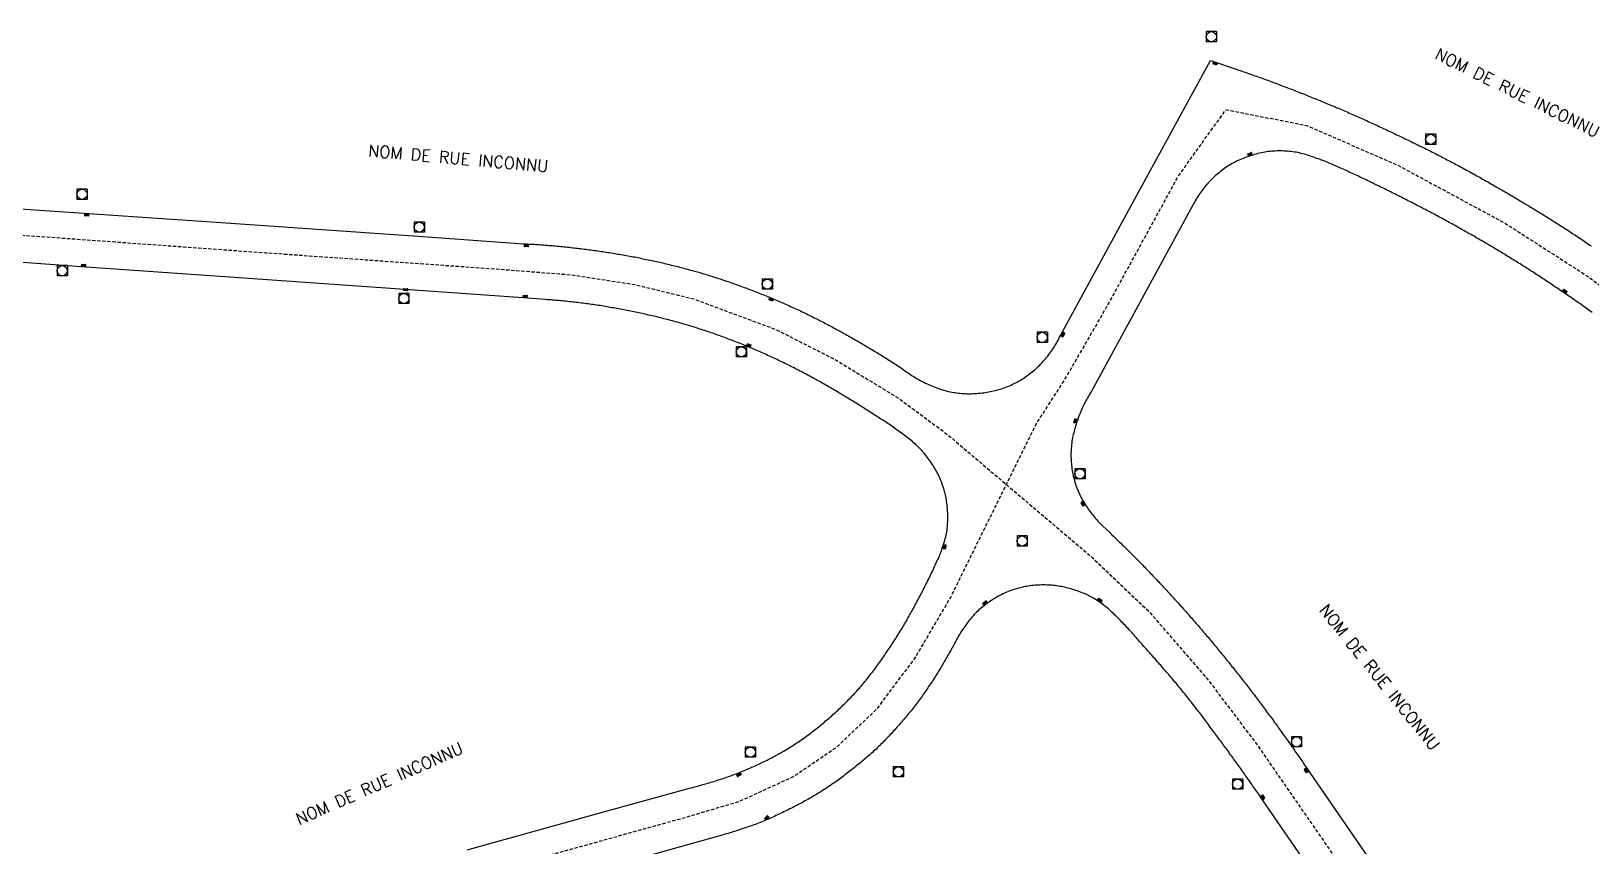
# Model space of a CAD drawing. Header units: millimetres. Extents: x 133000 to 134000, y 129000 to 130000.
# Drawn here: x 133261.6 to 133492.7, y 129120.7 to 129241.4 of the extents above; entities that cross this region are included whole.
import ezdxf
from ezdxf.enums import TextEntityAlignment as Align

# ---------------------------------------------------------------- set-up
doc = ezdxf.new("R2010")
doc.units = ezdxf.units.MM
doc.linetypes.add('DASHED', pattern=[0.75, 0.5, -0.25])
doc.layers.get('0').update_dxf_attribs({"linetype": 'CONTINUOUS'})
for name, color, linetype in [('W0001', 6, 'DASHED'), ('W0008', 7, 'CONTINUOUS'), ('W0400', 7, 'CONTINUOUS'), ('W0420', 7, 'CONTINUOUS'), ('W0989', 7, 'CONTINUOUS')]:
    doc.layers.add(name, color=color, linetype=linetype)
doc.styles.get("Standard").update_dxf_attribs({"font": 'romans.shx', "width": 0.85})

# ---------------------------------------------------------------- blocks, each defined once
blk = doc.blocks.new('T400')
for p, q in [((-0.15, 0.3), (0.15, 0.3)), ((-0.15, -0.25), (-0.15, 0.3)), ((-0.15, 0.15), (0.15, 0.15)), ((-0.15, 0), (0.15, 0)), ((0.15, 0.3), (0.15, -0.25)), ((-0.15, -0.15), (0.15, -0.15)), ((-0.15, -0.25), (-0.15, -0.3)), ((-0.15, -0.3), (0.15, -0.3)), ((0.15, -0.3), (0.15, -0.25))]:
    blk.add_line(p, q)
blk = doc.blocks.new('T420')
for p, q in [((0.75, 0.75), (-0.75, 0.75)), ((-0.75, 0.75), (-0.75, -0.75)), ((0.75, 0.75), (0.75, -0.75)), ((0.75, -0.75), (-0.75, -0.75))]:
    blk.add_line(p, q)
blk.add_ellipse((0, 0), major_axis=(-0.53, 0.53), ratio=1, start_param=3.926991, end_param=10.210176)

msp = doc.modelspace()

# ---------------------------------------------------------------- linework, layer by layer
at = {"layer": 'W0001', "flags": 128}
for points in [[(133279.84, 129084.63), (133295.08, 129096.3), (133310.16, 129107.76), (133316.23, 129111.74), (133323.18, 129114.89), (133329.81, 129116.91), (133358.92, 129125.01), (133366.55, 129127.27), (133374.56, 129130.95), (133380.93, 129135.3), (133386.97, 129141), (133392.59, 129148.55), (133397.9, 129157.62), (133410.53, 129183.21), (133414.74, 129189.74), (133420.99, 129200.56), (133431.56, 129219.88), (133438.61, 129229.72), (133450.56, 129227.41), (133464.21, 129221.44), (133479.88, 129212.97), (133491.79, 129205.33), (133501.95, 129197.95), (133513.2, 129188.65), (133522.62, 129179.82), (133538.75, 129162.67)], [(133245.96, 129212.36), (133253.11, 129211.66), (133296.34, 129208.54), (133329.7, 129206.2), (133341.56, 129205.28), (133351.02, 129203.83), (133359.77, 129201.69), (133372.01, 129197.14), (133380.88, 129192.63), (133390.18, 129186.94), (133397.46, 129181.53), (133418.75, 129163.45), (133427.21, 129155.39), (133435.83, 129145.44), (133443.27, 129135.61), (133467.28, 129100.83), (133471.78, 129093.11), (133474.23, 129084.32), (133475.63, 129072.98)]]:
    msp.add_lwpolyline(points, dxfattribs=at)
at = {"layer": 'W0008', "flags": 128}
for points in [[(133254.1, 129215.46), (133269.47, 129214.39), (133291.2, 129212.9), (133318.94, 129210.98), (133334.57, 129209.87), (133334.82, 129209.86), (133335.07, 129209.85), (133335.32, 129209.83), (133335.57, 129209.82), (133335.82, 129209.8), (133336.07, 129209.79), (133336.32, 129209.77), (133336.57, 129209.76), (133336.82, 129209.74), (133337.07, 129209.72), (133337.32, 129209.71), (133337.57, 129209.69), (133337.81, 129209.67), (133338.06, 129209.65), (133338.31, 129209.63), (133338.56, 129209.61), (133338.81, 129209.59), (133339.06, 129209.57), (133339.31, 129209.54), (133339.56, 129209.52), (133339.81, 129209.5), (133340.06, 129209.47), (133340.31, 129209.45), (133340.56, 129209.43), (133340.8, 129209.4), (133341.05, 129209.37), (133341.3, 129209.35), (133341.55, 129209.32), (133341.8, 129209.29), (133342.05, 129209.26), (133342.3, 129209.24), (133342.55, 129209.21), (133342.79, 129209.18), (133343.04, 129209.15), (133343.29, 129209.12), (133343.54, 129209.09), (133343.79, 129209.05), (133344.04, 129209.02), (133344.29, 129208.99), (133344.54, 129208.95), (133344.79, 129208.92), (133345.04, 129208.89), (133345.29, 129208.85), (133345.54, 129208.81), (133345.79, 129208.78), (133346.04, 129208.74), (133346.29, 129208.71), (133346.54, 129208.67), (133346.79, 129208.63), (133347.04, 129208.59), (133347.29, 129208.55), (133347.54, 129208.51), (133347.79, 129208.47), (133348.04, 129208.43), (133348.29, 129208.39), (133348.54, 129208.35), (133348.79, 129208.31), (133349.04, 129208.27), (133349.28, 129208.22), (133349.53, 129208.18), (133349.78, 129208.14), (133350.03, 129208.09), (133350.28, 129208.05), (133350.53, 129208), (133350.78, 129207.95), (133351.02, 129207.91), (133351.27, 129207.86), (133351.52, 129207.81), (133351.77, 129207.76), (133352.02, 129207.71), (133352.26, 129207.66), (133352.51, 129207.61), (133352.76, 129207.56), (133353.01, 129207.51), (133353.25, 129207.46), (133353.5, 129207.41), (133353.74, 129207.35), (133353.99, 129207.3), (133354.24, 129207.24), (133354.48, 129207.19), (133354.73, 129207.13), (133354.97, 129207.08), (133355.21, 129207.02), (133355.46, 129206.96), (133355.7, 129206.9), (133355.95, 129206.84), (133356.19, 129206.78), (133356.44, 129206.72), (133356.68, 129206.66), (133356.92, 129206.6), (133357.17, 129206.54), (133357.41, 129206.48), (133357.65, 129206.41), (133357.9, 129206.35), (133358.14, 129206.29), (133358.38, 129206.22), (133358.62, 129206.16), (133358.87, 129206.09), (133359.11, 129206.02), (133359.35, 129205.96), (133359.59, 129205.89), (133359.83, 129205.82), (133360.08, 129205.75), (133360.32, 129205.69), (133360.56, 129205.62), (133360.8, 129205.55), (133361.04, 129205.48), (133361.28, 129205.41), (133361.53, 129205.34), (133361.77, 129205.26), (133362.01, 129205.19), (133362.25, 129205.12), (133362.49, 129205.04), (133362.73, 129204.97), (133362.96, 129204.89), (133363.2, 129204.82), (133363.44, 129204.74), (133363.68, 129204.66), (133363.92, 129204.58), (133364.16, 129204.5), (133364.39, 129204.42), (133364.63, 129204.34), (133364.87, 129204.26), (133365.11, 129204.17), (133365.34, 129204.09), (133365.58, 129204.01), (133365.81, 129203.92), (133366.05, 129203.84), (133366.29, 129203.75), (133366.52, 129203.67), (133366.76, 129203.58), (133366.99, 129203.5), (133367.23, 129203.41), (133367.47, 129203.33), (133367.7, 129203.24), (133367.93, 129203.15), (133368.17, 129203.06), (133368.4, 129202.97), (133368.64, 129202.88), (133368.87, 129202.79), (133369.1, 129202.7), (133369.34, 129202.61), (133369.57, 129202.52), (133369.8, 129202.42), (133370.03, 129202.33), (133370.27, 129202.24), (133370.5, 129202.14), (133370.73, 129202.04), (133370.96, 129201.95), (133371.19, 129201.85), (133371.43, 129201.75), (133371.66, 129201.65), (133371.89, 129201.55), (133372.13, 129201.45), (133372.36, 129201.36), (133372.59, 129201.26), (133372.83, 129201.15), (133373.06, 129201.05), (133373.29, 129200.95), (133373.52, 129200.85), (133373.75, 129200.75), (133373.98, 129200.65), (133374.22, 129200.54), (133374.45, 129200.44), (133374.68, 129200.33), (133374.91, 129200.23), (133375.14, 129200.12), (133375.37, 129200.02), (133375.6, 129199.91), (133375.83, 129199.8), (133376.06, 129199.69), (133376.29, 129199.58), (133376.51, 129199.47), (133376.74, 129199.36), (133376.97, 129199.25), (133377.19, 129199.15), (133377.41, 129199.03), (133377.63, 129198.92), (133377.86, 129198.81), (133378.08, 129198.7), (133378.3, 129198.59), (133378.52, 129198.47), (133378.74, 129198.36), (133378.97, 129198.25), (133379.19, 129198.13), (133379.41, 129198.02), (133379.63, 129197.9), (133379.85, 129197.78), (133380.07, 129197.67), (133380.29, 129197.55), (133380.5, 129197.43), (133380.72, 129197.31), (133380.94, 129197.19), (133381.16, 129197.07), (133381.38, 129196.95), (133381.6, 129196.83), (133381.81, 129196.71), (133382.03, 129196.59), (133382.25, 129196.47), (133382.46, 129196.35), (133382.69, 129196.22), (133382.91, 129196.1), (133383.12, 129195.97), (133383.34, 129195.85), (133383.56, 129195.72), (133383.78, 129195.6), (133384, 129195.47), (133384.22, 129195.34), (133384.44, 129195.22), (133384.66, 129195.09), (133384.87, 129194.96), (133385.09, 129194.83), (133385.31, 129194.7), (133385.53, 129194.57), (133385.74, 129194.45), (133385.96, 129194.32), (133386.18, 129194.19), (133386.39, 129194.05), (133386.61, 129193.92), (133386.83, 129193.79), (133387.04, 129193.66), (133387.26, 129193.53), (133387.47, 129193.4), (133387.69, 129193.26), (133387.9, 129193.13), (133388.12, 129193), (133388.33, 129192.86), (133388.55, 129192.73), (133388.76, 129192.59), (133388.97, 129192.46), (133389.19, 129192.32), (133389.4, 129192.19), (133389.62, 129192.05), (133389.83, 129191.92), (133390.73, 129191.31), (133390.92, 129191.16), (133391.12, 129191.01), (133391.33, 129190.87), (133391.53, 129190.73), (133391.73, 129190.59), (133391.94, 129190.45), (133392.15, 129190.32), (133392.36, 129190.18), (133392.57, 129190.06), (133392.78, 129189.93), (133393, 129189.81), (133393.22, 129189.69), (133393.44, 129189.57), (133393.66, 129189.46), (133393.88, 129189.35), (133394.11, 129189.23), (133394.35, 129189.12), (133394.58, 129189.01), (133394.82, 129188.9), (133395.05, 129188.8), (133395.29, 129188.7), (133395.53, 129188.6), (133395.77, 129188.51), (133396.01, 129188.42), (133396.26, 129188.34), (133396.5, 129188.26), (133396.75, 129188.18), (133397, 129188.11), (133397.25, 129188.05), (133397.5, 129187.99), (133397.75, 129187.94), (133398, 129187.9), (133398.24, 129187.85), (133398.49, 129187.82), (133398.74, 129187.78), (133398.99, 129187.75), (133399.24, 129187.72), (133399.48, 129187.7), (133399.73, 129187.68), (133399.98, 129187.67), (133400.23, 129187.66), (133400.48, 129187.66), (133400.73, 129187.65), (133400.98, 129187.66), (133401.23, 129187.67), (133401.48, 129187.68), (133401.73, 129187.69), (133401.98, 129187.72), (133402.23, 129187.74), (133402.48, 129187.77), (133402.73, 129187.8), (133402.97, 129187.84), (133403.22, 129187.88), (133403.46, 129187.92), (133403.71, 129187.97), (133403.95, 129188.02), (133404.19, 129188.07), (133404.43, 129188.13), (133404.67, 129188.19), (133404.91, 129188.26), (133405.15, 129188.33), (133405.39, 129188.4), (133405.62, 129188.48), (133405.86, 129188.56), (133406.09, 129188.65), (133406.32, 129188.74), (133406.56, 129188.84), (133406.79, 129188.94), (133407.01, 129189.05), (133407.24, 129189.15), (133407.46, 129189.27), (133407.68, 129189.38), (133407.89, 129189.5), (133408.11, 129189.62), (133408.32, 129189.75), (133408.53, 129189.88), (133408.73, 129190.01), (133408.94, 129190.15), (133409.14, 129190.29), (133409.34, 129190.43), (133409.54, 129190.58), (133409.73, 129190.73), (133409.92, 129190.89), (133410.11, 129191.05), (133410.3, 129191.21), (133410.48, 129191.37), (133410.67, 129191.54), (133410.85, 129191.72), (133411.03, 129191.9), (133411.21, 129192.08), (133411.38, 129192.27), (133411.56, 129192.46), (133411.73, 129192.65), (133411.89, 129192.84), (133412.05, 129193.04), (133412.21, 129193.24), (133412.37, 129193.44), (133412.52, 129193.64), (133412.67, 129193.85), (133412.82, 129194.05), (133412.96, 129194.26), (133413.1, 129194.48), (133413.24, 129194.69), (133413.37, 129194.91), (133413.5, 129195.13), (133413.63, 129195.35), (133413.75, 129195.57), (133413.87, 129195.8), (133413.98, 129196.03), (133414.1, 129196.26), (133424.79, 129215.87), (133436.31, 129237.03), (133440.26, 129235.68), (133440.5, 129235.6), (133440.74, 129235.52), (133440.98, 129235.44), (133441.22, 129235.36), (133441.46, 129235.27), (133441.7, 129235.19), (133441.94, 129235.11), (133442.18, 129235.02), (133442.42, 129234.94), (133442.66, 129234.86), (133442.9, 129234.77), (133443.14, 129234.69), (133443.38, 129234.6), (133443.62, 129234.52), (133443.86, 129234.43), (133444.1, 129234.34), (133444.34, 129234.26), (133444.58, 129234.17), (133444.82, 129234.08), (133445.06, 129233.99), (133445.3, 129233.91), (133445.53, 129233.82), (133445.77, 129233.73), (133446.01, 129233.64), (133446.25, 129233.55), (133446.49, 129233.46), (133446.72, 129233.37), (133446.95, 129233.28), (133447.19, 129233.19), (133447.42, 129233.1), (133447.65, 129233.02), (133447.88, 129232.93), (133448.12, 129232.84), (133448.35, 129232.75), (133448.58, 129232.66), (133448.81, 129232.57), (133449.05, 129232.48), (133449.28, 129232.38), (133449.51, 129232.29), (133449.74, 129232.2), (133449.98, 129232.11), (133450.21, 129232.02), (133450.44, 129231.93), (133450.67, 129231.83), (133450.9, 129231.74), (133451.13, 129231.65), (133451.37, 129231.56), (133451.6, 129231.46), (133451.83, 129231.37), (133452.06, 129231.28), (133452.29, 129231.18), (133452.52, 129231.09), (133452.75, 129230.99), (133452.98, 129230.9), (133453.21, 129230.8), (133453.44, 129230.71), (133453.67, 129230.61), (133453.9, 129230.52), (133454.13, 129230.42), (133454.36, 129230.32), (133454.59, 129230.23), (133454.82, 129230.13), (133455.05, 129230.03), (133455.28, 129229.94), (133455.51, 129229.84), (133455.74, 129229.74), (133455.97, 129229.64), (133456.21, 129229.54), (133456.44, 129229.44), (133456.67, 129229.34), (133456.9, 129229.24), (133457.14, 129229.14), (133457.37, 129229.03), (133457.6, 129228.93), (133457.83, 129228.83), (133458.06, 129228.73), (133458.29, 129228.63), (133458.53, 129228.52), (133458.76, 129228.42), (133458.99, 129228.32), (133459.22, 129228.21), (133459.45, 129228.11), (133459.68, 129228), (133459.91, 129227.9), (133460.14, 129227.79), (133460.37, 129227.69), (133460.6, 129227.58), (133460.83, 129227.48), (133461.06, 129227.37), (133461.29, 129227.26), (133461.52, 129227.16), (133461.75, 129227.05), (133461.98, 129226.94), (133462.21, 129226.84), (133462.44, 129226.73), (133462.67, 129226.62), (133462.9, 129226.51), (133463.13, 129226.41), (133463.36, 129226.3), (133463.59, 129226.19), (133463.81, 129226.08), (133464.04, 129225.97), (133464.27, 129225.86), (133464.5, 129225.75), (133464.72, 129225.65), (133464.95, 129225.54), (133465.17, 129225.43), (133465.39, 129225.32), (133465.62, 129225.22), (133465.84, 129225.11), (133466.06, 129225), (133466.29, 129224.89), (133466.51, 129224.78), (133466.73, 129224.67), (133466.96, 129224.56), (133467.18, 129224.45), (133467.4, 129224.34), (133467.62, 129224.23), (133467.85, 129224.12), (133468.07, 129224.01), (133468.29, 129223.9), (133468.51, 129223.79), (133468.74, 129223.68), (133468.96, 129223.57), (133469.18, 129223.46), (133469.4, 129223.34), (133469.62, 129223.23), (133469.84, 129223.12), (133470.06, 129223), (133470.28, 129222.89), (133470.5, 129222.78), (133470.73, 129222.66), (133470.95, 129222.55), (133471.17, 129222.44), (133471.39, 129222.32), (133471.61, 129222.21), (133471.83, 129222.09), (133472.05, 129221.97), (133472.27, 129221.86), (133472.48, 129221.74), (133472.7, 129221.63), (133472.92, 129221.51), (133473.15, 129221.39), (133473.37, 129221.27), (133473.59, 129221.15), (133473.81, 129221.03), (133474.03, 129220.91), (133474.25, 129220.79), (133474.47, 129220.67), (133474.69, 129220.55), (133474.9, 129220.43), (133475.12, 129220.31), (133475.34, 129220.19), (133475.56, 129220.07), (133475.78, 129219.95), (133476, 129219.83), (133476.22, 129219.71), (133476.44, 129219.58), (133476.65, 129219.46), (133476.87, 129219.34), (133477.09, 129219.21), (133477.31, 129219.09), (133477.53, 129218.97), (133477.74, 129218.84), (133477.96, 129218.72), (133478.18, 129218.6), (133478.39, 129218.47), (133478.61, 129218.35), (133478.83, 129218.22), (133479.05, 129218.1), (133479.26, 129217.97), (133479.48, 129217.85), (133479.69, 129217.72), (133479.91, 129217.59), (133480.13, 129217.47), (133480.34, 129217.34), (133480.56, 129217.21), (133480.77, 129217.09), (133480.99, 129216.96), (133481.21, 129216.83), (133481.42, 129216.71), (133481.63, 129216.58), (133481.84, 129216.46), (133482.06, 129216.33), (133482.27, 129216.2), (133482.48, 129216.08), (133482.69, 129215.95), (133482.9, 129215.82), (133483.12, 129215.69), (133483.33, 129215.57), (133483.54, 129215.44), (133483.75, 129215.31), (133483.96, 129215.18), (133484.17, 129215.05), (133484.38, 129214.93), (133484.6, 129214.8), (133484.81, 129214.67), (133485.02, 129214.54), (133485.23, 129214.41), (133485.44, 129214.28), (133485.65, 129214.15), (133485.86, 129214.02), (133486.07, 129213.89), (133486.28, 129213.76), (133486.49, 129213.63), (133486.7, 129213.5), (133486.91, 129213.36), (133487.12, 129213.23), (133487.32, 129213.1), (133487.53, 129212.97), (133487.74, 129212.84), (133487.95, 129212.7), (133488.16, 129212.57), (133488.37, 129212.44), (133488.58, 129212.31), (133488.78, 129212.17), (133488.99, 129212.04), (133489.2, 129211.91), (133489.41, 129211.77), (133489.61, 129211.64), (133489.82, 129211.5), (133490.03, 129211.36), (133490.24, 129211.23), (133490.45, 129211.09), (133490.66, 129210.95), (133490.87, 129210.81), (133491.08, 129210.67), (133491.28, 129210.53), (133491.49, 129210.39), (133491.7, 129210.25), (133491.9, 129210.11), (133492.11, 129209.97), (133492.32, 129209.83), (133492.52, 129209.68), (133492.73, 129209.54)], [(133492.86, 129199.71), (133492.66, 129199.85), (133492.45, 129200), (133492.25, 129200.14), (133492.05, 129200.28), (133491.85, 129200.43), (133491.65, 129200.57), (133491.45, 129200.71), (133491.24, 129200.86), (133491.04, 129201), (133490.84, 129201.14), (133490.64, 129201.28), (133490.43, 129201.42), (133490.23, 129201.56), (133490.03, 129201.71), (133489.82, 129201.85), (133489.62, 129201.99), (133489.42, 129202.13), (133489.21, 129202.27), (133489.01, 129202.41), (133488.8, 129202.55), (133488.6, 129202.68), (133488.39, 129202.82), (133488.19, 129202.96), (133487.98, 129203.1), (133487.78, 129203.24), (133487.57, 129203.37), (133487.37, 129203.51), (133487.16, 129203.65), (133486.96, 129203.79), (133486.75, 129203.92), (133486.55, 129204.06), (133486.34, 129204.2), (133486.14, 129204.33), (133485.93, 129204.47), (133485.73, 129204.61), (133485.52, 129204.74), (133485.31, 129204.88), (133485.11, 129205.01), (133484.9, 129205.15), (133484.69, 129205.28), (133484.49, 129205.42), (133484.28, 129205.55), (133484.07, 129205.69), (133483.86, 129205.82), (133483.66, 129205.95), (133483.45, 129206.09), (133483.24, 129206.22), (133483.03, 129206.35), (133482.82, 129206.48), (133482.62, 129206.62), (133482.41, 129206.75), (133482.2, 129206.88), (133481.99, 129207.01), (133481.78, 129207.14), (133481.57, 129207.27), (133481.36, 129207.4), (133481.15, 129207.53), (133480.94, 129207.66), (133480.73, 129207.79), (133480.51, 129207.92), (133480.3, 129208.05), (133480.09, 129208.18), (133479.88, 129208.31), (133479.66, 129208.44), (133479.45, 129208.57), (133479.24, 129208.7), (133479.02, 129208.83), (133478.81, 129208.96), (133478.6, 129209.08), (133478.38, 129209.21), (133478.17, 129209.34), (133477.96, 129209.47), (133477.74, 129209.59), (133477.53, 129209.72), (133477.31, 129209.85), (133477.1, 129209.97), (133476.88, 129210.1), (133476.67, 129210.22), (133476.45, 129210.35), (133476.24, 129210.47), (133476.02, 129210.6), (133475.81, 129210.72), (133475.59, 129210.85), (133475.38, 129210.97), (133475.16, 129211.09), (133474.94, 129211.22), (133474.73, 129211.34), (133474.51, 129211.46), (133474.29, 129211.59), (133474.08, 129211.71), (133473.86, 129211.83), (133473.64, 129211.95), (133473.43, 129212.08), (133473.21, 129212.2), (133472.99, 129212.32), (133472.77, 129212.44), (133472.56, 129212.56), (133472.34, 129212.68), (133472.12, 129212.8), (133471.9, 129212.92), (133471.68, 129213.04), (133471.46, 129213.16), (133471.25, 129213.28), (133471.03, 129213.4), (133470.81, 129213.52), (133470.59, 129213.64), (133470.37, 129213.76), (133470.15, 129213.87), (133469.93, 129213.99), (133469.71, 129214.11), (133469.49, 129214.23), (133469.27, 129214.34), (133469.05, 129214.46), (133468.83, 129214.58), (133468.61, 129214.69), (133468.39, 129214.81), (133468.17, 129214.93), (133467.95, 129215.04), (133467.73, 129215.16), (133467.51, 129215.27), (133467.28, 129215.39), (133467.06, 129215.5), (133466.84, 129215.61), (133466.62, 129215.73), (133466.4, 129215.84), (133466.18, 129215.96), (133465.96, 129216.07), (133465.73, 129216.18), (133465.51, 129216.3), (133465.29, 129216.41), (133465.07, 129216.52), (133464.84, 129216.64), (133464.62, 129216.75), (133464.4, 129216.86), (133464.17, 129216.97), (133463.95, 129217.09), (133463.72, 129217.2), (133463.5, 129217.31), (133463.27, 129217.43), (133463.04, 129217.54), (133462.82, 129217.65), (133462.59, 129217.76), (133462.36, 129217.88), (133462.14, 129217.99), (133461.91, 129218.1), (133461.68, 129218.21), (133461.46, 129218.32), (133461.23, 129218.44), (133461, 129218.55), (133460.78, 129218.66), (133460.55, 129218.77), (133460.32, 129218.88), (133460.09, 129218.99), (133459.87, 129219.1), (133459.64, 129219.21), (133459.41, 129219.32), (133459.18, 129219.42), (133458.95, 129219.53), (133458.72, 129219.64), (133458.5, 129219.75), (133458.27, 129219.86), (133458.04, 129219.96), (133457.81, 129220.07), (133457.58, 129220.18), (133457.35, 129220.28), (133457.12, 129220.39), (133456.89, 129220.49), (133456.66, 129220.6), (133456.43, 129220.7), (133456.2, 129220.81), (133455.97, 129220.91), (133455.74, 129221.01), (133455.52, 129221.12), (133455.29, 129221.22), (133455.07, 129221.32), (133454.84, 129221.42), (133454.62, 129221.52), (133454.39, 129221.62), (133454.16, 129221.72), (133453.94, 129221.81), (133453.71, 129221.91), (133453.48, 129222), (133453.25, 129222.1), (133453.02, 129222.19), (133452.79, 129222.27), (133452.56, 129222.36), (133452.33, 129222.44), (133452.09, 129222.52), (133451.86, 129222.61), (133451.62, 129222.69), (133451.39, 129222.77), (133451.16, 129222.85), (133450.92, 129222.92), (133450.69, 129223), (133450.45, 129223.07), (133450.21, 129223.14), (133449.98, 129223.2), (133449.74, 129223.26), (133449.5, 129223.32), (133449.25, 129223.37), (133449.01, 129223.42), (133448.77, 129223.46), (133448.51, 129223.49), (133448.25, 129223.53), (133447.99, 129223.55), (133447.74, 129223.58), (133447.48, 129223.59), (133447.22, 129223.61), (133446.96, 129223.62), (133446.71, 129223.62), (133446.45, 129223.62), (133446.19, 129223.62), (133445.93, 129223.61), (133445.67, 129223.59), (133445.41, 129223.58), (133445.16, 129223.55), (133444.9, 129223.53), (133444.64, 129223.49), (133444.38, 129223.45), (133444.12, 129223.4), (133443.87, 129223.35), (133443.61, 129223.29), (133443.36, 129223.23), (133443.11, 129223.16), (133442.85, 129223.09), (133442.6, 129223.01), (133442.36, 129222.93), (133442.11, 129222.85), (133441.87, 129222.77), (133441.63, 129222.68), (133441.39, 129222.59), (133441.15, 129222.5), (133440.91, 129222.41), (133440.67, 129222.31), (133440.44, 129222.2), (133440.21, 129222.1), (133439.98, 129221.98), (133439.75, 129221.86), (133439.52, 129221.74), (133439.3, 129221.61), (133439.08, 129221.48), (133438.87, 129221.34), (133438.66, 129221.2), (133438.45, 129221.06), (133438.25, 129220.91), (133438.04, 129220.76), (133437.84, 129220.61), (133437.65, 129220.45), (133437.45, 129220.29), (133437.26, 129220.13), (133437.07, 129219.96), (133436.89, 129219.79), (133436.7, 129219.61), (133436.52, 129219.44), (133436.35, 129219.26), (133436.17, 129219.07), (133436, 129218.89), (133435.83, 129218.7), (133435.66, 129218.5), (133435.5, 129218.31), (133435.34, 129218.11), (133435.19, 129217.92), (133435.04, 129217.71), (133434.89, 129217.51), (133434.74, 129217.31), (133434.6, 129217.1), (133434.46, 129216.89), (133434.32, 129216.67), (133434.19, 129216.46), (133434.06, 129216.24), (133433.94, 129216.02), (133433.81, 129215.8), (133433.7, 129215.58), (133424.98, 129199.55), (133418.64, 129187.93), (133418.51, 129187.72), (133418.37, 129187.5), (133418.24, 129187.28), (133418.12, 129187.06), (133417.99, 129186.84), (133417.87, 129186.62), (133417.76, 129186.4), (133417.64, 129186.17), (133417.53, 129185.95), (133417.42, 129185.72), (133417.32, 129185.49), (133417.21, 129185.26), (133417.11, 129185.03), (133417.02, 129184.79), (133416.92, 129184.56), (133416.83, 129184.32), (133416.74, 129184.08), (133416.66, 129183.85), (133416.57, 129183.6), (133416.49, 129183.36), (133416.41, 129183.11), (133416.34, 129182.87), (133416.26, 129182.62), (133416.19, 129182.38), (133416.13, 129182.13), (133416.07, 129181.88), (133416.01, 129181.63), (133415.95, 129181.39), (133415.9, 129181.13), (133415.86, 129180.88), (133415.81, 129180.63), (133415.78, 129180.38), (133415.75, 129180.12), (133415.72, 129179.87), (133415.7, 129179.61), (133415.68, 129179.35), (133415.67, 129179.09), (133415.66, 129178.83), (133415.66, 129178.58), (133415.66, 129178.32), (133415.67, 129178.06), (133415.68, 129177.81), (133415.7, 129177.55), (133415.72, 129177.29), (133415.74, 129177.04), (133415.77, 129176.78), (133415.81, 129176.53), (133415.85, 129176.28), (133415.89, 129176.02), (133415.94, 129175.77), (133415.99, 129175.51), (133416.05, 129175.26), (133416.11, 129175.02), (133416.17, 129174.78), (133416.24, 129174.54), (133416.31, 129174.3), (133416.39, 129174.06), (133416.48, 129173.83), (133416.57, 129173.6), (133416.66, 129173.37), (133416.76, 129173.14), (133416.86, 129172.91), (133416.96, 129172.69), (133417.07, 129172.47), (133417.19, 129172.24), (133417.31, 129172.03), (133417.43, 129171.81), (133417.56, 129171.59), (133417.69, 129171.37), (133417.82, 129171.16), (133417.95, 129170.95), (133418.09, 129170.74), (133418.23, 129170.54), (133418.38, 129170.33), (133418.53, 129170.13), (133418.68, 129169.93), (133418.83, 129169.74), (133418.99, 129169.54), (133419.15, 129169.35), (133419.31, 129169.16), (133419.47, 129168.97), (133419.64, 129168.79), (133419.81, 129168.6), (133419.99, 129168.42), (133420.16, 129168.25), (133420.34, 129168.07), (133421.4, 129167.07), (133421.58, 129166.9), (133421.76, 129166.72), (133421.94, 129166.55), (133422.13, 129166.38), (133422.31, 129166.2), (133422.49, 129166.03), (133422.67, 129165.85), (133422.85, 129165.68), (133423.03, 129165.5), (133423.21, 129165.33), (133423.39, 129165.15), (133423.57, 129164.97), (133423.75, 129164.8), (133423.93, 129164.62), (133424.11, 129164.44), (133424.29, 129164.27), (133424.47, 129164.09), (133424.64, 129163.91), (133424.82, 129163.73), (133425, 129163.56), (133425.18, 129163.38), (133425.36, 129163.2), (133425.53, 129163.02), (133425.71, 129162.84), (133425.89, 129162.66), (133426.06, 129162.48), (133426.24, 129162.3), (133426.41, 129162.12), (133426.59, 129161.94), (133426.77, 129161.76), (133426.94, 129161.58), (133427.12, 129161.4), (133427.29, 129161.22), (133427.46, 129161.04), (133427.64, 129160.86), (133427.81, 129160.67), (133427.98, 129160.49), (133428.15, 129160.31), (133428.33, 129160.13), (133428.5, 129159.95), (133428.67, 129159.77), (133428.84, 129159.59), (133429.01, 129159.41), (133429.18, 129159.23), (133429.34, 129159.05), (133429.51, 129158.86), (133429.68, 129158.68), (133429.85, 129158.5), (133430.02, 129158.32), (133430.19, 129158.13), (133430.35, 129157.95), (133430.52, 129157.77), (133430.69, 129157.58), (133430.86, 129157.4), (133431.02, 129157.22), (133431.19, 129157.03), (133431.36, 129156.85), (133431.52, 129156.66), (133431.69, 129156.48), (133431.85, 129156.29), (133432.02, 129156.11), (133432.18, 129155.92), (133432.35, 129155.74), (133432.51, 129155.55), (133432.68, 129155.37), (133432.84, 129155.18), (133433.01, 129154.99), (133433.17, 129154.81), (133433.34, 129154.62), (133433.5, 129154.43), (133433.66, 129154.25), (133433.83, 129154.06), (133433.99, 129153.87), (133434.15, 129153.68), (133434.32, 129153.49), (133434.49, 129153.3), (133434.65, 129153.11), (133434.82, 129152.92), (133434.98, 129152.73), (133435.15, 129152.53), (133435.31, 129152.34), (133435.48, 129152.15), (133435.64, 129151.96), (133435.8, 129151.76), (133435.97, 129151.57), (133436.13, 129151.37), (133436.3, 129151.18), (133436.46, 129150.99), (133436.62, 129150.79), (133436.78, 129150.6), (133436.95, 129150.4), (133437.11, 129150.21), (133437.27, 129150.01), (133437.43, 129149.82), (133437.59, 129149.62), (133437.75, 129149.43), (133437.92, 129149.23), (133438.08, 129149.04), (133438.24, 129148.84), (133438.4, 129148.64), (133438.56, 129148.45), (133438.72, 129148.25), (133438.88, 129148.05), (133439.04, 129147.86), (133439.2, 129147.66), (133439.35, 129147.46), (133439.51, 129147.26), (133439.67, 129147.07), (133439.83, 129146.87), (133439.99, 129146.67), (133440.14, 129146.47), (133440.3, 129146.27), (133440.46, 129146.07), (133440.61, 129145.88), (133440.77, 129145.68), (133440.93, 129145.48), (133441.08, 129145.28), (133441.24, 129145.08), (133441.39, 129144.88), (133441.55, 129144.68), (133441.7, 129144.48), (133441.86, 129144.28), (133442.01, 129144.08), (133442.16, 129143.88), (133442.32, 129143.68), (133442.47, 129143.48), (133442.62, 129143.27), (133442.78, 129143.07), (133442.93, 129142.87), (133443.08, 129142.67), (133443.24, 129142.47), (133443.39, 129142.27), (133443.54, 129142.06), (133443.69, 129141.86), (133443.84, 129141.66), (133443.99, 129141.46), (133444.15, 129141.25), (133444.3, 129141.05), (133444.45, 129140.85), (133444.6, 129140.64), (133444.75, 129140.44), (133444.9, 129140.24), (133445.05, 129140.03), (133445.2, 129139.83), (133445.35, 129139.62), (133445.5, 129139.42), (133445.65, 129139.22), (133445.79, 129139.01), (133445.94, 129138.81), (133446.09, 129138.61), (133446.24, 129138.4), (133446.38, 129138.2), (133446.53, 129138), (133446.68, 129137.79), (133446.82, 129137.59), (133446.97, 129137.39), (133447.12, 129137.18), (133447.26, 129136.98), (133447.41, 129136.77), (133447.55, 129136.57), (133447.7, 129136.36), (133447.84, 129136.16), (133447.99, 129135.95), (133448.13, 129135.75), (133448.27, 129135.54), (133448.42, 129135.34), (133448.56, 129135.13), (133448.71, 129134.93), (133448.85, 129134.72), (133448.99, 129134.51), (133449.14, 129134.31), (133449.28, 129134.1), (133449.42, 129133.89), (133449.56, 129133.69), (133449.7, 129133.48), (133449.85, 129133.27), (133449.99, 129133.07), (133450.13, 129132.86), (133450.27, 129132.65), (133450.41, 129132.44), (133450.55, 129132.24), (133466.24, 129109.4)], [(133326.19, 129120.08), (133345.35, 129125.4), (133359.14, 129129.21), (133359.38, 129129.28), (133359.62, 129129.34), (133359.87, 129129.4), (133360.11, 129129.47), (133360.36, 129129.53), (133360.6, 129129.6), (133360.84, 129129.67), (133361.09, 129129.74), (133361.33, 129129.8), (133361.57, 129129.87), (133361.81, 129129.94), (133362.05, 129130.02), (133362.3, 129130.09), (133362.54, 129130.16), (133362.78, 129130.23), (133363.02, 129130.31), (133363.26, 129130.38), (133363.5, 129130.46), (133363.73, 129130.53), (133363.97, 129130.61), (133364.21, 129130.69), (133364.44, 129130.77), (133364.68, 129130.85), (133364.91, 129130.93), (133365.15, 129131.01), (133365.38, 129131.09), (133365.61, 129131.18), (133365.85, 129131.27), (133366.08, 129131.36), (133366.31, 129131.45), (133366.54, 129131.55), (133366.77, 129131.64), (133367.01, 129131.74), (133367.24, 129131.83), (133367.47, 129131.93), (133367.7, 129132.03), (133367.93, 129132.13), (133368.16, 129132.23), (133368.39, 129132.33), (133368.62, 129132.43), (133368.85, 129132.53), (133369.08, 129132.63), (133369.31, 129132.74), (133369.53, 129132.84), (133369.76, 129132.95), (133369.99, 129133.06), (133370.21, 129133.16), (133370.44, 129133.28), (133370.66, 129133.39), (133370.89, 129133.5), (133371.11, 129133.62), (133371.33, 129133.73), (133371.55, 129133.85), (133371.77, 129133.97), (133372, 129134.09), (133372.22, 129134.21), (133372.44, 129134.34), (133372.66, 129134.46), (133372.88, 129134.59), (133373.1, 129134.72), (133373.32, 129134.84), (133373.53, 129134.97), (133373.75, 129135.1), (133373.97, 129135.24), (133374.18, 129135.37), (133374.4, 129135.5), (133374.61, 129135.64), (133374.82, 129135.78), (133375.03, 129135.91), (133375.25, 129136.05), (133375.46, 129136.2), (133375.66, 129136.34), (133375.87, 129136.48), (133376.08, 129136.63), (133376.29, 129136.78), (133376.49, 129136.92), (133376.69, 129137.08), (133376.9, 129137.23), (133377.1, 129137.38), (133377.3, 129137.54), (133377.5, 129137.69), (133377.7, 129137.85), (133377.9, 129138), (133378.09, 129138.16), (133378.29, 129138.32), (133378.49, 129138.48), (133378.68, 129138.64), (133378.88, 129138.8), (133379.07, 129138.96), (133379.26, 129139.12), (133379.45, 129139.29), (133379.65, 129139.45), (133379.84, 129139.61), (133380.03, 129139.78), (133380.21, 129139.95), (133380.4, 129140.11), (133380.59, 129140.28), (133380.78, 129140.45), (133380.96, 129140.62), (133381.15, 129140.79), (133381.33, 129140.97), (133381.51, 129141.14), (133381.7, 129141.31), (133381.88, 129141.49), (133382.06, 129141.67), (133382.24, 129141.84), (133382.42, 129142.02), (133382.59, 129142.2), (133382.77, 129142.38), (133382.95, 129142.56), (133383.12, 129142.74), (133383.29, 129142.93), (133383.47, 129143.11), (133383.64, 129143.3), (133383.81, 129143.48), (133383.98, 129143.67), (133384.15, 129143.86), (133384.32, 129144.05), (133384.48, 129144.24), (133384.65, 129144.43), (133384.81, 129144.63), (133384.98, 129144.82), (133385.14, 129145.02), (133385.3, 129145.21), (133385.46, 129145.41), (133385.61, 129145.61), (133385.77, 129145.81), (133385.93, 129146.01), (133386.08, 129146.21), (133386.23, 129146.41), (133386.39, 129146.61), (133386.54, 129146.81), (133386.69, 129147.02), (133386.84, 129147.22), (133386.99, 129147.42), (133387.13, 129147.63), (133387.28, 129147.84), (133387.43, 129148.04), (133387.57, 129148.25), (133387.72, 129148.46), (133387.86, 129148.66), (133388.01, 129148.87), (133388.15, 129149.08), (133388.29, 129149.29), (133388.43, 129149.5), (133388.58, 129149.71), (133388.72, 129149.92), (133388.86, 129150.13), (133389, 129150.34), (133389.14, 129150.55), (133389.27, 129150.76), (133389.41, 129150.98), (133389.55, 129151.19), (133389.69, 129151.4), (133389.83, 129151.61), (133389.96, 129151.83), (133390.1, 129152.04), (133390.23, 129152.25), (133390.37, 129152.46), (133390.5, 129152.68), (133390.63, 129152.89), (133390.76, 129153.11), (133390.89, 129153.33), (133391.01, 129153.54), (133391.14, 129153.76), (133391.27, 129153.98), (133391.39, 129154.19), (133391.51, 129154.41), (133391.64, 129154.63), (133391.76, 129154.85), (133391.88, 129155.07), (133392, 129155.29), (133392.12, 129155.51), (133392.25, 129155.73), (133392.37, 129155.95), (133392.48, 129156.17), (133392.6, 129156.39), (133392.72, 129156.62), (133392.84, 129156.84), (133392.96, 129157.06), (133393.08, 129157.28), (133393.19, 129157.5), (133393.31, 129157.73), (133393.43, 129157.95), (133393.55, 129158.17), (133393.66, 129158.39), (133393.78, 129158.62), (133393.9, 129158.84), (133394.01, 129159.07), (133394.13, 129159.3), (133394.24, 129159.52), (133394.36, 129159.75), (133394.47, 129159.98), (133394.58, 129160.21), (133394.69, 129160.44), (133394.8, 129160.66), (133394.91, 129160.89), (133395.02, 129161.12), (133395.12, 129161.35), (133395.23, 129161.58), (133395.34, 129161.82), (133395.44, 129162.04), (133395.55, 129162.26), (133395.65, 129162.49), (133395.76, 129162.71), (133395.86, 129162.94), (133395.96, 129163.16), (133396.06, 129163.39), (133396.16, 129163.62), (133396.26, 129163.84), (133396.35, 129164.07), (133396.44, 129164.3), (133396.52, 129164.54), (133396.6, 129164.77), (133396.68, 129165.01), (133396.76, 129165.25), (133396.83, 129165.5), (133396.91, 129165.74), (133396.98, 129165.98), (133397.04, 129166.22), (133397.1, 129166.47), (133397.16, 129166.71), (133397.22, 129166.96), (133397.26, 129167.21), (133397.3, 129167.46), (133397.34, 129167.71), (133397.36, 129167.96), (133397.38, 129168.21), (133397.39, 129168.47), (133397.4, 129168.72), (133397.41, 129168.97), (133397.41, 129169.21), (133397.41, 129169.46), (133397.41, 129169.71), (133397.4, 129169.96), (133397.39, 129170.21), (133397.37, 129170.46), (133397.36, 129170.7), (133397.33, 129170.95), (133397.31, 129171.19), (133397.28, 129171.44), (133397.24, 129171.68), (133397.2, 129171.93), (133397.16, 129172.17), (133397.11, 129172.42), (133397.06, 129172.66), (133397, 129172.9), (133396.94, 129173.14), (133396.88, 129173.39), (133396.81, 129173.63), (133396.73, 129173.87), (133396.65, 129174.11), (133396.56, 129174.35), (133396.47, 129174.58), (133396.38, 129174.82), (133396.28, 129175.05), (133396.18, 129175.28), (133396.08, 129175.5), (133395.97, 129175.73), (133395.85, 129175.95), (133395.73, 129176.17), (133395.61, 129176.39), (133395.49, 129176.61), (133395.36, 129176.82), (133395.23, 129177.03), (133395.09, 129177.24), (133394.95, 129177.45), (133394.81, 129177.66), (133394.67, 129177.86), (133394.52, 129178.06), (133394.37, 129178.27), (133394.21, 129178.46), (133394.05, 129178.66), (133393.89, 129178.86), (133393.73, 129179.05), (133393.56, 129179.24), (133393.39, 129179.42), (133393.22, 129179.6), (133393.04, 129179.78), (133392.86, 129179.95), (133392.68, 129180.12), (133392.49, 129180.28), (133392.3, 129180.44), (133392.11, 129180.6), (133391.92, 129180.76), (133391.72, 129180.92), (133391.53, 129181.07), (133391.33, 129181.22), (133391.13, 129181.37), (133390.93, 129181.52), (133390.73, 129181.67), (133390.53, 129181.82), (133390.33, 129181.96), (133390.13, 129182.11), (133389.92, 129182.26), (133389.72, 129182.41), (133389.52, 129182.55), (133389.32, 129182.7), (133389.13, 129182.84), (133388.93, 129182.98), (133388.73, 129183.12), (133388.53, 129183.25), (133388.33, 129183.39), (133388.13, 129183.52), (133387.92, 129183.65), (133387.72, 129183.77), (133387.51, 129183.9), (133387.31, 129184.03), (133387.11, 129184.16), (133386.9, 129184.29), (133386.7, 129184.42), (133386.5, 129184.55), (133386.29, 129184.68), (133386.09, 129184.81), (133385.89, 129184.94), (133385.69, 129185.07), (133385.48, 129185.2), (133385.28, 129185.33), (133385.08, 129185.46), (133384.88, 129185.59), (133384.67, 129185.72), (133384.47, 129185.85), (133384.26, 129185.98), (133384.06, 129186.1), (133383.85, 129186.24), (133383.63, 129186.37), (133383.42, 129186.5), (133383.2, 129186.63), (133382.99, 129186.76), (133382.77, 129186.89), (133382.56, 129187.02), (133382.35, 129187.15), (133382.13, 129187.28), (133381.92, 129187.41), (133381.7, 129187.54), (133381.48, 129187.67), (133381.27, 129187.8), (133381.05, 129187.93), (133380.84, 129188.06), (133380.62, 129188.19), (133380.4, 129188.31), (133380.19, 129188.44), (133379.97, 129188.57), (133379.75, 129188.69), (133379.54, 129188.82), (133379.32, 129188.94), (133379.1, 129189.07), (133378.88, 129189.19), (133378.66, 129189.31), (133378.44, 129189.44), (133378.22, 129189.56), (133377.99, 129189.68), (133377.77, 129189.81), (133377.55, 129189.93), (133377.33, 129190.05), (133377.1, 129190.17), (133376.88, 129190.29), (133376.66, 129190.41), (133376.43, 129190.53), (133376.21, 129190.65), (133375.98, 129190.77), (133375.76, 129190.89), (133375.53, 129191), (133375.31, 129191.12), (133375.08, 129191.24), (133374.85, 129191.35), (133374.63, 129191.47), (133374.4, 129191.59), (133374.17, 129191.7), (133373.95, 129191.81), (133373.72, 129191.93), (133373.49, 129192.04), (133373.26, 129192.15), (133373.04, 129192.26), (133372.81, 129192.37), (133372.58, 129192.48), (133372.35, 129192.59), (133372.12, 129192.7), (133371.89, 129192.81), (133371.66, 129192.92), (133371.44, 129193.03), (133371.21, 129193.13), (133370.98, 129193.24), (133370.74, 129193.34), (133370.51, 129193.45), (133370.28, 129193.55), (133370.05, 129193.66), (133369.82, 129193.76), (133369.59, 129193.86), (133369.36, 129193.96), (133369.12, 129194.06), (133368.89, 129194.16), (133368.66, 129194.26), (133368.42, 129194.36), (133368.19, 129194.46), (133367.96, 129194.55), (133367.73, 129194.65), (133367.5, 129194.74), (133367.26, 129194.84), (133367.03, 129194.93), (133366.8, 129195.03), (133366.57, 129195.12), (133366.33, 129195.21), (133366.1, 129195.3), (133365.87, 129195.39), (133365.63, 129195.48), (133365.4, 129195.57), (133365.17, 129195.66), (133364.93, 129195.75), (133364.7, 129195.84), (133364.46, 129195.93), (133364.23, 129196.01), (133363.99, 129196.1), (133363.76, 129196.18), (133363.52, 129196.27), (133363.29, 129196.35), (133363.05, 129196.44), (133362.82, 129196.52), (133362.58, 129196.6), (133362.34, 129196.68), (133362.11, 129196.77), (133361.87, 129196.85), (133361.63, 129196.93), (133361.39, 129197.01), (133361.15, 129197.08), (133360.91, 129197.16), (133360.68, 129197.24), (133360.44, 129197.32), (133360.2, 129197.39), (133359.96, 129197.47), (133359.72, 129197.54), (133359.48, 129197.62), (133359.23, 129197.69), (133358.99, 129197.76), (133358.75, 129197.84), (133358.51, 129197.91), (133358.27, 129197.98), (133358.03, 129198.05), (133357.79, 129198.12), (133357.54, 129198.18), (133357.3, 129198.25), (133357.06, 129198.32), (133356.82, 129198.39), (133356.57, 129198.45), (133356.33, 129198.52), (133356.09, 129198.58), (133355.84, 129198.65), (133355.6, 129198.71), (133355.35, 129198.77), (133355.1, 129198.84), (133354.86, 129198.9), (133354.61, 129198.96), (133354.36, 129199.02), (133354.12, 129199.08), (133353.87, 129199.14), (133353.62, 129199.19), (133353.38, 129199.25), (133353.13, 129199.31), (133352.88, 129199.36), (133352.63, 129199.42), (133352.38, 129199.47), (133352.14, 129199.53), (133351.89, 129199.58), (133351.64, 129199.63), (133351.39, 129199.69), (133351.14, 129199.74), (133350.89, 129199.79), (133350.65, 129199.84), (133350.4, 129199.89), (133350.15, 129199.94), (133349.9, 129199.99), (133349.65, 129200.04), (133349.4, 129200.08), (133349.15, 129200.13), (133348.9, 129200.18), (133348.65, 129200.22), (133348.39, 129200.27), (133348.14, 129200.32), (133347.89, 129200.36), (133347.64, 129200.4), (133347.39, 129200.45), (133347.14, 129200.49), (133346.89, 129200.53), (133346.64, 129200.57), (133346.39, 129200.62), (133346.13, 129200.66), (133345.88, 129200.7), (133345.63, 129200.74), (133345.38, 129200.77), (133345.13, 129200.81), (133344.88, 129200.85), (133344.62, 129200.88), (133344.37, 129200.92), (133344.12, 129200.95), (133343.87, 129200.99), (133343.61, 129201.02), (133343.36, 129201.05), (133343.11, 129201.09), (133342.86, 129201.12), (133342.61, 129201.15), (133342.36, 129201.18), (133342.11, 129201.21), (133341.85, 129201.24), (133341.6, 129201.26), (133341.35, 129201.29), (133341.1, 129201.32), (133340.85, 129201.34), (133340.59, 129201.37), (133340.34, 129201.39), (133340.09, 129201.42), (133339.84, 129201.44), (133339.59, 129201.46), (133339.33, 129201.48), (133339.08, 129201.5), (133338.83, 129201.52), (133338.58, 129201.54), (133338.32, 129201.56), (133338.07, 129201.58), (133337.82, 129201.6), (133335.17, 129201.79), (133290.98, 129204.91), (133269.74, 129206.41), (133256.26, 129207.38)], [(133453.27, 129114.05), (133444.04, 129127.49), (133443.9, 129127.69), (133443.76, 129127.9), (133443.62, 129128.1), (133443.48, 129128.31), (133443.34, 129128.51), (133443.2, 129128.71), (133443.05, 129128.92), (133442.91, 129129.12), (133442.77, 129129.32), (133442.63, 129129.53), (133442.49, 129129.73), (133442.35, 129129.93), (133442.21, 129130.14), (133442.06, 129130.34), (133441.92, 129130.54), (133441.78, 129130.74), (133441.64, 129130.95), (133441.49, 129131.15), (133441.35, 129131.35), (133441.21, 129131.55), (133441.06, 129131.75), (133440.92, 129131.95), (133440.78, 129132.16), (133440.63, 129132.36), (133440.49, 129132.56), (133440.34, 129132.76), (133440.2, 129132.96), (133440.05, 129133.16), (133439.91, 129133.36), (133439.76, 129133.56), (133439.62, 129133.76), (133439.47, 129133.97), (133439.32, 129134.17), (133439.17, 129134.37), (133439.03, 129134.58), (133438.88, 129134.78), (133438.73, 129134.98), (133438.58, 129135.18), (133438.43, 129135.39), (133438.28, 129135.59), (133438.14, 129135.79), (133437.99, 129136), (133437.84, 129136.2), (133437.69, 129136.4), (133437.54, 129136.61), (133437.39, 129136.81), (133437.24, 129137.01), (133437.09, 129137.21), (133436.95, 129137.42), (133436.8, 129137.62), (133436.65, 129137.82), (133436.5, 129138.02), (133436.35, 129138.22), (133436.2, 129138.42), (133436.04, 129138.63), (133435.89, 129138.83), (133435.74, 129139.03), (133435.59, 129139.23), (133435.44, 129139.43), (133435.29, 129139.63), (133435.14, 129139.83), (133434.98, 129140.03), (133434.83, 129140.23), (133434.68, 129140.43), (133434.53, 129140.63), (133434.37, 129140.83), (133434.22, 129141.03), (133434.07, 129141.23), (133433.91, 129141.43), (133433.76, 129141.62), (133433.6, 129141.82), (133433.45, 129142.02), (133433.29, 129142.22), (133433.13, 129142.42), (133432.98, 129142.61), (133432.82, 129142.81), (133432.66, 129143.01), (133432.51, 129143.2), (133432.35, 129143.4), (133432.19, 129143.59), (133432.03, 129143.78), (133431.87, 129143.98), (133431.71, 129144.17), (133431.55, 129144.36), (133431.39, 129144.56), (133431.23, 129144.75), (133431.07, 129144.94), (133430.91, 129145.13), (133430.75, 129145.33), (133430.58, 129145.52), (133430.42, 129145.71), (133430.26, 129145.9), (133430.1, 129146.09), (133429.93, 129146.28), (133429.77, 129146.47), (133429.6, 129146.66), (133429.44, 129146.85), (133429.28, 129147.04), (133429.11, 129147.23), (133428.95, 129147.42), (133428.78, 129147.61), (133428.62, 129147.79), (133428.45, 129147.98), (133428.29, 129148.17), (133428.12, 129148.36), (133427.95, 129148.55), (133427.79, 129148.74), (133427.62, 129148.92), (133427.46, 129149.11), (133427.29, 129149.3), (133427.12, 129149.49), (133426.96, 129149.68), (133426.79, 129149.86), (133426.62, 129150.05), (133426.46, 129150.23), (133426.3, 129150.42), (133426.14, 129150.6), (133425.97, 129150.79), (133425.81, 129150.97), (133425.65, 129151.16), (133425.49, 129151.34), (133425.33, 129151.53), (133425.16, 129151.71), (133425, 129151.89), (133424.84, 129152.08), (133424.67, 129152.26), (133424.51, 129152.44), (133424.34, 129152.63), (133424.18, 129152.81), (133424.01, 129152.99), (133423.85, 129153.17), (133423.68, 129153.35), (133423.51, 129153.53), (133423.34, 129153.7), (133423.17, 129153.88), (133423, 129154.06), (133422.82, 129154.23), (133422.65, 129154.41), (133422.48, 129154.58), (133422.3, 129154.75), (133422.12, 129154.92), (133421.94, 129155.09), (133421.76, 129155.26), (133421.58, 129155.43), (133421.4, 129155.6), (133421.22, 129155.77), (133421.03, 129155.93), (133420.84, 129156.09), (133420.65, 129156.24), (133420.46, 129156.4), (133420.26, 129156.54), (133420.06, 129156.69), (133419.86, 129156.83), (133419.65, 129156.96), (133419.45, 129157.09), (133419.24, 129157.22), (133419.03, 129157.34), (133418.82, 129157.46), (133418.61, 129157.57), (133418.4, 129157.68), (133418.18, 129157.79), (133417.96, 129157.89), (133417.74, 129157.99), (133417.52, 129158.09), (133417.29, 129158.18), (133417.06, 129158.27), (133416.84, 129158.35), (133416.61, 129158.44), (133416.38, 129158.52), (133416.15, 129158.59), (133415.92, 129158.67), (133415.69, 129158.74), (133415.45, 129158.8), (133415.22, 129158.86), (133414.99, 129158.92), (133414.75, 129158.98), (133414.51, 129159.03), (133414.27, 129159.07), (133414.03, 129159.11), (133413.79, 129159.15), (133413.55, 129159.19), (133413.3, 129159.22), (133413.06, 129159.24), (133412.82, 129159.27), (133412.57, 129159.29), (133412.33, 129159.3), (133412.09, 129159.31), (133411.84, 129159.32), (133411.6, 129159.32), (133411.35, 129159.32), (133411.11, 129159.31), (133410.87, 129159.3), (133410.62, 129159.29), (133410.38, 129159.27), (133410.13, 129159.24), (133409.88, 129159.22), (133409.63, 129159.18), (133409.38, 129159.15), (133409.13, 129159.11), (133408.89, 129159.07), (133408.64, 129159.02), (133408.4, 129158.97), (133408.16, 129158.91), (133407.92, 129158.85), (133407.68, 129158.79), (133407.44, 129158.72), (133407.2, 129158.64), (133406.96, 129158.57), (133406.72, 129158.48), (133406.49, 129158.39), (133406.25, 129158.3), (133406.02, 129158.2), (133405.79, 129158.09), (133405.56, 129157.99), (133405.33, 129157.87), (133405.11, 129157.76), (133404.89, 129157.64), (133404.67, 129157.51), (133404.45, 129157.39), (133404.23, 129157.26), (133404.02, 129157.12), (133403.81, 129156.98), (133403.6, 129156.84), (133403.39, 129156.7), (133403.18, 129156.55), (133402.98, 129156.41), (133402.78, 129156.25), (133402.58, 129156.1), (133402.39, 129155.95), (133402.21, 129155.79), (133402.02, 129155.63), (133401.85, 129155.46), (133401.67, 129155.29), (133401.5, 129155.12), (133401.33, 129154.94), (133401.17, 129154.76), (133401.01, 129154.58), (133400.85, 129154.39), (133400.69, 129154.19), (133400.53, 129154), (133400.37, 129153.8), (133400.22, 129153.6), (133400.07, 129153.39), (133399.92, 129153.19), (133399.78, 129152.98), (133399.64, 129152.77), (133399.5, 129152.56), (133399.36, 129152.35), (133399.23, 129152.14), (133399.09, 129151.92), (133398.97, 129151.7), (133398.84, 129151.49), (133398.72, 129151.26), (133398.6, 129151.04), (133398.48, 129150.82), (133397.79, 129149.56), (133397.67, 129149.34), (133397.55, 129149.13), (133397.43, 129148.91), (133397.31, 129148.69), (133397.19, 129148.48), (133397.06, 129148.26), (133396.94, 129148.05), (133396.81, 129147.83), (133396.69, 129147.62), (133396.56, 129147.4), (133396.43, 129147.19), (133396.31, 129146.98), (133396.18, 129146.76), (133396.05, 129146.55), (133395.92, 129146.34), (133395.78, 129146.13), (133395.65, 129145.92), (133395.52, 129145.71), (133395.39, 129145.5), (133395.25, 129145.29), (133395.12, 129145.08), (133394.98, 129144.87), (133394.84, 129144.67), (133394.71, 129144.46), (133394.57, 129144.26), (133394.43, 129144.06), (133394.3, 129143.85), (133394.16, 129143.65), (133394.02, 129143.45), (133393.88, 129143.25), (133393.73, 129143.05), (133393.59, 129142.85), (133393.45, 129142.65), (133393.3, 129142.45), (133393.16, 129142.25), (133393.01, 129142.05), (133392.87, 129141.86), (133392.72, 129141.66), (133392.57, 129141.47), (133392.42, 129141.27), (133392.27, 129141.08), (133392.11, 129140.89), (133391.96, 129140.69), (133391.81, 129140.5), (133391.65, 129140.31), (133391.49, 129140.12), (133391.33, 129139.93), (133391.18, 129139.74), (133391.02, 129139.55), (133390.86, 129139.36), (133390.7, 129139.17), (133390.53, 129138.99), (133390.37, 129138.8), (133390.21, 129138.61), (133390.05, 129138.43), (133389.88, 129138.24), (133389.72, 129138.06), (133389.55, 129137.88), (133389.38, 129137.69), (133389.22, 129137.51), (133389.05, 129137.33), (133388.88, 129137.15), (133388.71, 129136.97), (133388.54, 129136.79), (133388.37, 129136.61), (133388.2, 129136.43), (133388.02, 129136.25), (133387.85, 129136.07), (133387.67, 129135.9), (133387.5, 129135.72), (133387.32, 129135.54), (133387.14, 129135.37), (133386.96, 129135.19), (133386.78, 129135.02), (133386.59, 129134.85), (133386.41, 129134.68), (133386.23, 129134.51), (133386.04, 129134.34), (133385.85, 129134.17), (133385.66, 129134.01), (133385.47, 129133.85), (133385.28, 129133.68), (133385.09, 129133.52), (133384.9, 129133.36), (133384.7, 129133.2), (133384.51, 129133.04), (133384.32, 129132.88), (133384.12, 129132.72), (133383.93, 129132.56), (133383.73, 129132.41), (133383.54, 129132.25), (133383.34, 129132.09), (133383.15, 129131.94), (133382.95, 129131.78), (133382.75, 129131.63), (133382.55, 129131.47), (133382.35, 129131.32), (133382.16, 129131.17), (133381.96, 129131.02), (133381.76, 129130.87), (133381.55, 129130.72), (133381.35, 129130.57), (133381.15, 129130.42), (133380.95, 129130.27), (133380.74, 129130.13), (133380.54, 129129.98), (133380.33, 129129.84), (133380.13, 129129.7), (133379.92, 129129.55), (133379.71, 129129.41), (133379.5, 129129.28), (133379.29, 129129.14), (133379.08, 129129), (133378.87, 129128.87), (133378.65, 129128.73), (133378.44, 129128.59), (133378.22, 129128.46), (133378, 129128.33), (133377.79, 129128.2), (133377.57, 129128.07), (133377.35, 129127.94), (133377.13, 129127.81), (133376.91, 129127.69), (133376.69, 129127.56), (133376.47, 129127.44), (133376.25, 129127.32), (133376.02, 129127.19), (133375.8, 129127.07), (133375.58, 129126.95), (133375.35, 129126.83), (133375.13, 129126.72), (133374.9, 129126.6), (133374.68, 129126.48), (133374.45, 129126.37), (133374.23, 129126.25), (133374, 129126.14), (133373.77, 129126.03), (133373.55, 129125.91), (133373.32, 129125.8), (133373.09, 129125.69), (133372.86, 129125.58), (133372.63, 129125.47), (133372.4, 129125.36), (133372.17, 129125.25), (133371.94, 129125.15), (133371.71, 129125.04), (133371.48, 129124.93), (133371.25, 129124.83), (133371.02, 129124.72), (133370.79, 129124.62), (133370.55, 129124.52), (133370.32, 129124.42), (133370.08, 129124.32), (133369.85, 129124.23), (133369.61, 129124.13), (133369.37, 129124.04), (133369.14, 129123.95), (133368.9, 129123.86), (133368.66, 129123.78), (133368.42, 129123.69), (133368.18, 129123.61), (133367.94, 129123.52), (133367.7, 129123.44), (133367.46, 129123.35), (133367.22, 129123.27), (133366.99, 129123.19), (133366.76, 129123.12), (133366.52, 129123.04), (133366.29, 129122.96), (133366.05, 129122.89), (133365.81, 129122.81), (133365.58, 129122.74), (133365.34, 129122.67), (133365.11, 129122.59), (133364.87, 129122.52), (133364.63, 129122.45), (133364.39, 129122.39), (133364.16, 129122.32), (133363.92, 129122.25), (133363.68, 129122.18), (133363.44, 129122.12), (133344.58, 129116.81)]]:
    msp.add_lwpolyline(points, dxfattribs=at)

# ---------------------------------------------------------------- block references
at = {"layer": 'W0400'}
for p, rotation in [((133437.01, 129236.59), 251.134786780934), ((133442.18, 129223.15), 108.1975615987399), ((133269.8, 129214.14), 266.0704653609917), ((133334.94, 129209.59), 267.0559102468525), ((133269.39, 129206.68), 85.92706809686001), ((133317.11, 129203.07), 85.96782958392711), ((133334.81, 129202.09), 85.96782947269722), ((133488.86, 129202.84), 55.80842608885762), ((133371.22, 129201.6), 247.173460891926), ((133414.49, 129196.44), 331.3938391902715), ((133367.96, 129194.84), 67.62704412206075), ((133416.3, 129183.6), 161.5234470597407), ((133417.43, 129171.35), 211.1309353505267), ((133396.92, 129164.99), 354.8022300079568), ((133402.91, 129156.7), 125.999946325721), ((133419.95, 129157.06), 56.57060312527334), ((133366.45, 129131.23), 301.6916988269891), ((133450.51, 129131.81), 214.495850110959), ((133444.06, 129127.89), 34.32700285611873), ((133370.59, 129124.82), 133.4667397264778)]:
    msp.add_blockref('T400', p, dxfattribs=dict(at, rotation=rotation))
at = {"layer": 'W0420'}
for p in [(133436.46, 129240.54), (133468.96, 129225.34), (133269.14, 129217.2), (133319.11, 129212.34), (133266.21, 129205.88), (133370.67, 129203.89), (133316.83, 129201.76), (133411.41, 129196), (133366.82, 129193.87), (133416.99, 129175.78), (133408.42, 129165.84), (133408.43, 129165.83), (133368.16, 129134.55), (133449.09, 129136.09), (133390.09, 129131.63), (133440.35, 129129.8)]:
    msp.add_blockref('T420', p, dxfattribs=at)

# ---------------------------------------------------------------- texts
at = {"layer": 'W0989'}
for rotation, p in [(333.7796, (133481.79, 129232.23)), (354.9755, (133324.88, 129222.52)), (308.6856, (133461.39, 129145.64)), (23.73, (133313.19, 129129.92))]:
    msp.add_text('NOM DE RUE INCONNU', height=1.75, rotation=rotation, dxfattribs=at).set_placement(p, align=Align.MIDDLE)

doc.saveas('drawing.dxf')
